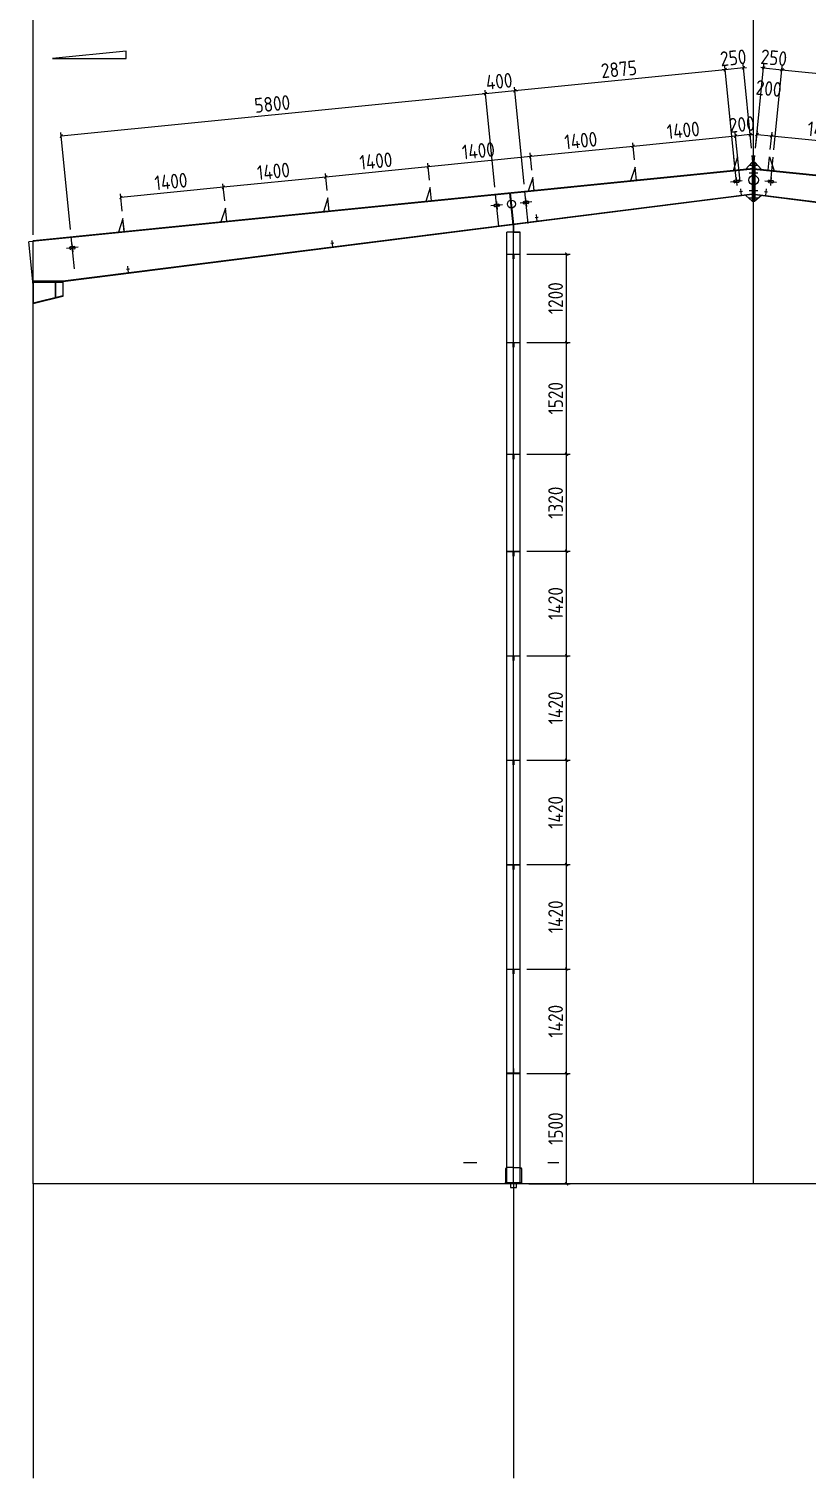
# Model space of a CAD drawing. Extents: x 485428 to 797698, y 56414 to 211814.
# Drawn here: x 622634 to 633214, y 126697 to 146398 of the extents above; entities that cross this region are included whole.
import ezdxf

# ---------------------------------------------------------------- set-up
doc = ezdxf.new("R2010")
doc.units = 0
doc.header["$LTSCALE"] = 1000
doc.header["$MEASUREMENT"] = 0
doc.layers.add('AXIS', color=3, linetype='Continuous')
doc.layers.add('DOTE', color=1, linetype='Continuous')
doc.styles.get("Standard").update_dxf_attribs({"font": 'gbenor.shx', "bigfont": 'gbcbig.shx'})
doc.dimstyles.get("Standard").update_dxf_attribs({"dimscale": 100, "dimtxt": 2, "dimasz": 0.4, "dimexe": 0.5, "dimexo": 1, "dimgap": 0.5, "dimtad": 1, "dimdec": 0, "dimzin": 0, "dimdsep": 46, "dimtxsty": 'Standard', "dimblk": 'ARCHTICK', "dimcen": 0.09, "dimadec": 0, "dimazin": 0, "dimtfac": 1, "dimtdec": 0, "dimtix": 1, "dimtmove": 2, "dimatfit": 3, "dimfxl": 1, "dimtolj": 1, "dimtzin": 0, "dimarcsym": 0})

# ---------------------------------------------------------------- blocks, each defined once
blk = doc.blocks.new('_ArchTick')
at = {"color": 0, "linetype": 'ByBlock', "const_width": 0.4}
blk.add_lwpolyline([(-0.5, -0.5), (0.5, 0.5)], dxfattribs=at)
blk = doc.blocks.new('*D117')
at = {"color": 3, "lineweight": -2}
for p, q in [((622692, 143597), (622692, 146907)), ((622692, 146857), (632487, 146857)), ((632487, 144599), (632487, 146907))]:
    blk.add_line(p, q, dxfattribs=at)
at = {"layer": 'Defpoints', "color": 0}
for p in [(632487, 146857), (632487, 144499), (622692, 143497)]:
    blk.add_point(p, dxfattribs=at)
at = {"color": 3, "lineweight": -2, "xscale": 40, "yscale": 40, "zscale": 40, "rotation": 180}
blk.add_blockref('_ArchTick', (622692, 146857), dxfattribs=at)
at = {"color": 3, "lineweight": -2, "xscale": 40, "yscale": 40, "zscale": 40}
blk.add_blockref('_ArchTick', (632487, 146857), dxfattribs=at)
at = {"color": 0, "lineweight": 15, "insert": (627590, 147007), "char_height": 200, "attachment_point": 5}
blk.add_mtext('\\A1;9795', dxfattribs=at)
blk = doc.blocks.new('*D118')
at = {"color": 3, "lineweight": -2}
for p, q in [((632487, 144599), (632487, 146907)), ((632487, 146857), (642282, 146857)), ((642282, 143597), (642282, 146907))]:
    blk.add_line(p, q, dxfattribs=at)
at = {"layer": 'Defpoints', "color": 0}
for p in [(642282, 146857), (632487, 144499), (642282, 143497)]:
    blk.add_point(p, dxfattribs=at)
at = {"color": 3, "lineweight": -2, "xscale": 40, "yscale": 40, "zscale": 40, "rotation": 180}
blk.add_blockref('_ArchTick', (632487, 146857), dxfattribs=at)
at = {"color": 3, "lineweight": -2, "xscale": 40, "yscale": 40, "zscale": 40}
blk.add_blockref('_ArchTick', (642282, 146857), dxfattribs=at)
at = {"color": 0, "lineweight": 15, "insert": (637385, 147007), "char_height": 200, "attachment_point": 5}
blk.add_mtext('\\A1;9795', dxfattribs=at)
blk = doc.blocks.new('*D146')
at = {"color": 3, "lineweight": -2}
for p, q in [((632515, 144778), (632539, 145013)), ((632534, 144963), (632733, 144943)), ((632714, 144758), (632738, 144993))]:
    blk.add_line(p, q, dxfattribs=at)
at = {"layer": 'Defpoints', "color": 0}
for p in [(632733, 144943), (632505, 144678), (632704, 144658)]:
    blk.add_point(p, dxfattribs=at)
at = {"color": 3, "lineweight": -2, "xscale": 40, "yscale": 40, "zscale": 40}
for p, rotation in [((632534, 144963), 174.2894068624987), ((632733, 144943), 354.2894068624987)]:
    blk.add_blockref('_ArchTick', p, dxfattribs=dict(at, rotation=rotation))
at = {"color": 0, "lineweight": 15, "insert": (632693, 145588), "char_height": 200, "attachment_point": 5, "rotation": 354.2894}
blk.add_mtext('\\A1;200', dxfattribs=at)
blk = doc.blocks.new('*D147')
at = {"color": 3, "lineweight": -2}
for p, q in [((632714, 144758), (632738, 144993)), ((632733, 144943), (634126, 144804)), ((634107, 144618), (634131, 144854))]:
    blk.add_line(p, q, dxfattribs=at)
at = {"layer": 'Defpoints', "color": 0}
for p in [(634126, 144804), (632704, 144658), (634097, 144519)]:
    blk.add_point(p, dxfattribs=at)
at = {"color": 3, "lineweight": -2, "xscale": 40, "yscale": 40, "zscale": 40}
for p, rotation in [((632733, 144943), 174.2894068624987), ((634126, 144804), 354.2894068624987)]:
    blk.add_blockref('_ArchTick', p, dxfattribs=dict(at, rotation=rotation))
at = {"color": 0, "lineweight": 15, "insert": (633444, 145023), "char_height": 200, "attachment_point": 5, "rotation": 354.2894}
blk.add_mtext('\\A1;1400', dxfattribs=at)
blk = doc.blocks.new('*D154')
at = {"color": 3, "lineweight": -2}
for p, q in [((630867, 144618), (630844, 144851)), ((632242, 144941), (630849, 144802)), ((632304, 144324), (632237, 144991))]:
    blk.add_line(p, q, dxfattribs=at)
at = {"layer": 'Defpoints', "color": 0}
for p in [(630849, 144802), (630877, 144519), (632314, 144225)]:
    blk.add_point(p, dxfattribs=at)
at = {"color": 3, "lineweight": -2, "xscale": 40, "yscale": 40, "zscale": 40}
for p, rotation in [((630849, 144802), 185.710593137493), ((632242, 144941), 5.710593137493039)]:
    blk.add_blockref('_ArchTick', p, dxfattribs=dict(at, rotation=rotation))
at = {"color": 0, "lineweight": 15, "insert": (631531, 145021), "char_height": 200, "attachment_point": 5, "rotation": 5.7106}
blk.add_mtext('\\A1;1400', dxfattribs=at)
blk = doc.blocks.new('*D155')
at = {"color": 3, "lineweight": -2}
for p, q in [((630849, 144802), (629456, 144662)), ((630867, 144618), (630844, 144851)), ((629474, 144479), (629451, 144712))]:
    blk.add_line(p, q, dxfattribs=at)
at = {"layer": 'Defpoints', "color": 0}
for p in [(629456, 144662), (630877, 144519), (629484, 144380)]:
    blk.add_point(p, dxfattribs=at)
at = {"color": 3, "lineweight": -2, "xscale": 40, "yscale": 40, "zscale": 40}
for p, rotation in [((630849, 144802), 5.710593137493039), ((629456, 144662), 185.710593137493)]:
    blk.add_blockref('_ArchTick', p, dxfattribs=dict(at, rotation=rotation))
at = {"color": 0, "lineweight": 15, "insert": (630138, 144881), "char_height": 200, "attachment_point": 5, "rotation": 5.7106}
blk.add_mtext('\\A1;1400', dxfattribs=at)
blk = doc.blocks.new('*D156')
at = {"color": 3, "lineweight": -2}
for p, q in [((629456, 144662), (628063, 144523)), ((629474, 144479), (629451, 144712)), ((628081, 144340), (628058, 144573))]:
    blk.add_line(p, q, dxfattribs=at)
at = {"layer": 'Defpoints', "color": 0}
for p in [(628063, 144523), (628091, 144240), (629484, 144380)]:
    blk.add_point(p, dxfattribs=at)
at = {"color": 3, "lineweight": -2, "xscale": 40, "yscale": 40, "zscale": 40}
for p, rotation in [((629456, 144662), 5.710593137493039), ((628063, 144523), 185.710593137493)]:
    blk.add_blockref('_ArchTick', p, dxfattribs=dict(at, rotation=rotation))
at = {"color": 0, "lineweight": 15, "insert": (628745, 144742), "char_height": 200, "attachment_point": 5, "rotation": 5.7106}
blk.add_mtext('\\A1;1400', dxfattribs=at)
blk = doc.blocks.new('*D157')
at = {"color": 3, "lineweight": -2}
for p, q in [((626688, 144200), (626665, 144434)), ((628063, 144523), (626670, 144384)), ((628081, 144340), (628058, 144573))]:
    blk.add_line(p, q, dxfattribs=at)
at = {"layer": 'Defpoints', "color": 0}
for p in [(626670, 144384), (628091, 144240), (626698, 144101)]:
    blk.add_point(p, dxfattribs=at)
at = {"color": 3, "lineweight": -2, "xscale": 40, "yscale": 40, "zscale": 40}
for p, rotation in [((626670, 144384), 185.710593137493), ((628063, 144523), 5.710593137493039)]:
    blk.add_blockref('_ArchTick', p, dxfattribs=dict(at, rotation=rotation))
at = {"color": 0, "lineweight": 15, "insert": (627352, 144603), "char_height": 200, "attachment_point": 5, "rotation": 5.7106}
blk.add_mtext('\\A1;1400', dxfattribs=at)
blk = doc.blocks.new('*D158')
at = {"color": 3, "lineweight": -2}
for p, q in [((626688, 144200), (626665, 144434)), ((625295, 144061), (625272, 144294)), ((626670, 144384), (625277, 144245))]:
    blk.add_line(p, q, dxfattribs=at)
at = {"layer": 'Defpoints', "color": 0}
for p in [(625277, 144245), (626698, 144101), (625305, 143962)]:
    blk.add_point(p, dxfattribs=at)
at = {"color": 3, "lineweight": -2, "xscale": 40, "yscale": 40, "zscale": 40}
for p, rotation in [((626670, 144384), 5.710593137493039), ((625277, 144245), 185.710593137493)]:
    blk.add_blockref('_ArchTick', p, dxfattribs=dict(at, rotation=rotation))
at = {"color": 0, "lineweight": 15, "insert": (625958, 144463), "char_height": 200, "attachment_point": 5, "rotation": 5.7106}
blk.add_mtext('\\A1;1400', dxfattribs=at)
blk = doc.blocks.new('*D159')
at = {"color": 3, "lineweight": -2}
for p, q in [((625277, 144245), (623884, 144105)), ((625295, 144061), (625272, 144294)), ((623902, 143922), (623879, 144155))]:
    blk.add_line(p, q, dxfattribs=at)
at = {"layer": 'Defpoints', "color": 0}
for p in [(623884, 144105), (623912, 143822), (625305, 143962)]:
    blk.add_point(p, dxfattribs=at)
at = {"color": 3, "lineweight": -2, "xscale": 40, "yscale": 40, "zscale": 40}
for p, rotation in [((625277, 144245), 5.710593137493039), ((623884, 144105), 185.710593137493)]:
    blk.add_blockref('_ArchTick', p, dxfattribs=dict(at, rotation=rotation))
at = {"color": 0, "lineweight": 15, "insert": (624565, 144324), "char_height": 200, "attachment_point": 5, "rotation": 5.7106}
blk.add_mtext('\\A1;1400', dxfattribs=at)
blk = doc.blocks.new('*D160')
at = {"color": 3, "lineweight": -2}
for p, q in [((629402, 132197), (629995, 132197)), ((629945, 130697), (629945, 132197)), ((629432, 130697), (629995, 130697))]:
    blk.add_line(p, q, dxfattribs=at)
at = {"layer": 'Defpoints', "color": 0}
for p in [(629302, 132197), (629945, 132197), (629332, 130697)]:
    blk.add_point(p, dxfattribs=at)
at = {"color": 3, "lineweight": -2, "xscale": 40, "yscale": 40, "zscale": 40}
for p, rotation in [((629945, 132197), 90), ((629945, 130697), 270)]:
    blk.add_blockref('_ArchTick', p, dxfattribs=dict(at, rotation=rotation))
at = {"color": 0, "lineweight": 15, "insert": (629795, 131447), "char_height": 200, "attachment_point": 5, "rotation": 90}
blk.add_mtext('\\A1;1500', dxfattribs=at)
blk = doc.blocks.new('*D161')
at = {"color": 3, "lineweight": -2}
for p, q in [((629402, 133617), (629995, 133617)), ((629945, 132197), (629945, 133617)), ((629402, 132197), (629995, 132197))]:
    blk.add_line(p, q, dxfattribs=at)
at = {"layer": 'Defpoints', "color": 0}
for p in [(629302, 133617), (629945, 133617), (629302, 132197)]:
    blk.add_point(p, dxfattribs=at)
at = {"color": 3, "lineweight": -2, "xscale": 40, "yscale": 40, "zscale": 40}
for p, rotation in [((629945, 133617), 90), ((629945, 132197), 270)]:
    blk.add_blockref('_ArchTick', p, dxfattribs=dict(at, rotation=rotation))
at = {"color": 0, "lineweight": 15, "insert": (629795, 132907), "char_height": 200, "attachment_point": 5, "rotation": 90}
blk.add_mtext('\\A1;1420', dxfattribs=at)
blk = doc.blocks.new('*D162')
at = {"color": 3, "lineweight": -2}
for p, q in [((629402, 135037), (629995, 135037)), ((629945, 133617), (629945, 135037)), ((629402, 133617), (629995, 133617))]:
    blk.add_line(p, q, dxfattribs=at)
at = {"layer": 'Defpoints', "color": 0}
for p in [(629302, 135037), (629945, 135037), (629302, 133617)]:
    blk.add_point(p, dxfattribs=at)
at = {"color": 3, "lineweight": -2, "xscale": 40, "yscale": 40, "zscale": 40}
for p, rotation in [((629945, 135037), 90), ((629945, 133617), 270)]:
    blk.add_blockref('_ArchTick', p, dxfattribs=dict(at, rotation=rotation))
at = {"color": 0, "lineweight": 15, "insert": (629795, 134327), "char_height": 200, "attachment_point": 5, "rotation": 90}
blk.add_mtext('\\A1;1420', dxfattribs=at)
blk = doc.blocks.new('*D163')
at = {"color": 3, "lineweight": -2}
for p, q in [((629402, 136457), (629995, 136457)), ((629945, 135037), (629945, 136457)), ((629402, 135037), (629995, 135037))]:
    blk.add_line(p, q, dxfattribs=at)
at = {"layer": 'Defpoints', "color": 0}
for p in [(629302, 136457), (629945, 136457), (629302, 135037)]:
    blk.add_point(p, dxfattribs=at)
at = {"color": 3, "lineweight": -2, "xscale": 40, "yscale": 40, "zscale": 40}
for p, rotation in [((629945, 136457), 90), ((629945, 135037), 270)]:
    blk.add_blockref('_ArchTick', p, dxfattribs=dict(at, rotation=rotation))
at = {"color": 0, "lineweight": 15, "insert": (629795, 135747), "char_height": 200, "attachment_point": 5, "rotation": 90}
blk.add_mtext('\\A1;1420', dxfattribs=at)
blk = doc.blocks.new('*D164')
at = {"color": 3, "lineweight": -2}
for p, q in [((629402, 137877), (629995, 137877)), ((629945, 136457), (629945, 137877)), ((629402, 136457), (629995, 136457))]:
    blk.add_line(p, q, dxfattribs=at)
at = {"layer": 'Defpoints', "color": 0}
for p in [(629302, 137877), (629945, 137877), (629302, 136457)]:
    blk.add_point(p, dxfattribs=at)
at = {"color": 3, "lineweight": -2, "xscale": 40, "yscale": 40, "zscale": 40}
for p, rotation in [((629945, 137877), 90), ((629945, 136457), 270)]:
    blk.add_blockref('_ArchTick', p, dxfattribs=dict(at, rotation=rotation))
at = {"color": 0, "lineweight": 15, "insert": (629795, 137167), "char_height": 200, "attachment_point": 5, "rotation": 90}
blk.add_mtext('\\A1;1420', dxfattribs=at)
blk = doc.blocks.new('*D165')
at = {"color": 3, "lineweight": -2}
for p, q in [((629402, 139297), (629995, 139297)), ((629945, 137877), (629945, 139297)), ((629402, 137877), (629995, 137877))]:
    blk.add_line(p, q, dxfattribs=at)
at = {"layer": 'Defpoints', "color": 0}
for p in [(629302, 139297), (629945, 139297), (629302, 137877)]:
    blk.add_point(p, dxfattribs=at)
at = {"color": 3, "lineweight": -2, "xscale": 40, "yscale": 40, "zscale": 40}
for p, rotation in [((629945, 139297), 90), ((629945, 137877), 270)]:
    blk.add_blockref('_ArchTick', p, dxfattribs=dict(at, rotation=rotation))
at = {"color": 0, "lineweight": 15, "insert": (629795, 138587), "char_height": 200, "attachment_point": 5, "rotation": 90}
blk.add_mtext('\\A1;1420', dxfattribs=at)
blk = doc.blocks.new('*D166')
at = {"color": 3, "lineweight": -2}
for p, q in [((629402, 140617), (629995, 140617)), ((629945, 139297), (629945, 140617)), ((629402, 139297), (629995, 139297))]:
    blk.add_line(p, q, dxfattribs=at)
at = {"layer": 'Defpoints', "color": 0}
for p in [(629302, 140617), (629945, 140617), (629302, 139297)]:
    blk.add_point(p, dxfattribs=at)
at = {"color": 3, "lineweight": -2, "xscale": 40, "yscale": 40, "zscale": 40}
for p, rotation in [((629945, 140617), 90), ((629945, 139297), 270)]:
    blk.add_blockref('_ArchTick', p, dxfattribs=dict(at, rotation=rotation))
at = {"color": 0, "lineweight": 15, "insert": (629795, 139957), "char_height": 200, "attachment_point": 5, "rotation": 90}
blk.add_mtext('\\A1;1320', dxfattribs=at)
blk = doc.blocks.new('*D167')
at = {"color": 3, "lineweight": -2}
for p, q in [((629402, 142137), (629995, 142137)), ((629945, 140617), (629945, 142137)), ((629402, 140617), (629995, 140617))]:
    blk.add_line(p, q, dxfattribs=at)
at = {"layer": 'Defpoints', "color": 0}
for p in [(629302, 142137), (629945, 142137), (629302, 140617)]:
    blk.add_point(p, dxfattribs=at)
at = {"color": 3, "lineweight": -2, "xscale": 40, "yscale": 40, "zscale": 40}
for p, rotation in [((629945, 142137), 90), ((629945, 140617), 270)]:
    blk.add_blockref('_ArchTick', p, dxfattribs=dict(at, rotation=rotation))
at = {"color": 0, "lineweight": 15, "insert": (629795, 141377), "char_height": 200, "attachment_point": 5, "rotation": 90}
blk.add_mtext('\\A1;1520', dxfattribs=at)
blk = doc.blocks.new('*D168')
at = {"color": 3, "lineweight": -2}
for p, q in [((629402, 143337), (629995, 143337)), ((629945, 142137), (629945, 143337)), ((629402, 142137), (629995, 142137))]:
    blk.add_line(p, q, dxfattribs=at)
at = {"layer": 'Defpoints', "color": 0}
for p in [(629302, 143337), (629945, 143337), (629302, 142137)]:
    blk.add_point(p, dxfattribs=at)
at = {"color": 3, "lineweight": -2, "xscale": 40, "yscale": 40, "zscale": 40}
for p, rotation in [((629945, 143337), 90), ((629945, 142137), 270)]:
    blk.add_blockref('_ArchTick', p, dxfattribs=dict(at, rotation=rotation))
at = {"color": 0, "lineweight": 15, "insert": (629795, 142737), "char_height": 200, "attachment_point": 5, "rotation": 90}
blk.add_mtext('\\A1;1200', dxfattribs=at)
blk = doc.blocks.new('*D179')
at = {"color": 3, "lineweight": -2}
for p, q in [((632102, 145844), (632062, 145840)), ((632211, 144753), (632097, 145894)), ((632350, 145869), (632102, 145844)), ((632459, 144778), (632345, 145919)), ((632350, 145869), (632390, 145873))]:
    blk.add_line(p, q, dxfattribs=at)
at = {"layer": 'Defpoints', "color": 0}
for p in [(632102, 145844), (632221, 144653), (632469, 144678)]:
    blk.add_point(p, dxfattribs=at)
at = {"color": 3, "lineweight": -2, "xscale": 40, "yscale": 40, "zscale": 40}
for p, rotation in [((632102, 145844), 5.71059313754477), ((632350, 145869), 185.7105931375447)]:
    blk.add_blockref('_ArchTick', p, dxfattribs=dict(at, rotation=rotation))
at = {"color": 0, "lineweight": 15, "insert": (632211, 146006), "char_height": 200, "attachment_point": 5, "rotation": 5.7106}
blk.add_mtext('\\A1;250', dxfattribs=at)
blk = doc.blocks.new('*D180')
at = {"color": 3, "lineweight": -2}
for p, q in [((632102, 145844), (629241, 145558)), ((632229, 144574), (632097, 145894)), ((629368, 144288), (629236, 145608))]:
    blk.add_line(p, q, dxfattribs=at)
at = {"layer": 'Defpoints', "color": 0}
for p in [(629241, 145558), (632239, 144474), (629378, 144188)]:
    blk.add_point(p, dxfattribs=at)
at = {"color": 3, "lineweight": -2, "xscale": 40, "yscale": 40, "zscale": 40}
for p, rotation in [((632102, 145844), 5.710593137544757), ((629241, 145558), 185.7105931375447)]:
    blk.add_blockref('_ArchTick', p, dxfattribs=dict(at, rotation=rotation))
at = {"color": 0, "lineweight": 15, "insert": (630656, 145850), "char_height": 200, "attachment_point": 5, "rotation": 5.7106}
blk.add_mtext('\\A1;2875', dxfattribs=at)
blk = doc.blocks.new('*D181')
at = {"color": 3, "lineweight": -2}
for p, q in [((629368, 144288), (629236, 145608)), ((628843, 145518), (628803, 145514)), ((628970, 144248), (628838, 145568)), ((629241, 145558), (628843, 145518)), ((629241, 145558), (629281, 145562))]:
    blk.add_line(p, q, dxfattribs=at)
at = {"layer": 'Defpoints', "color": 0}
for p in [(628843, 145518), (628980, 144148), (629378, 144188)]:
    blk.add_point(p, dxfattribs=at)
at = {"color": 3, "lineweight": -2, "xscale": 40, "yscale": 40, "zscale": 40}
for p, rotation in [((629241, 145558), 185.7105931375447), ((628843, 145518), 5.71059313754477)]:
    blk.add_blockref('_ArchTick', p, dxfattribs=dict(at, rotation=rotation))
at = {"color": 0, "lineweight": 15, "insert": (629027, 145687), "char_height": 200, "attachment_point": 5, "rotation": 5.7106}
blk.add_mtext('\\A1;400', dxfattribs=at)
blk = doc.blocks.new('*D182')
at = {"color": 3, "lineweight": -2}
for p, q in [((628843, 145518), (623072, 144941)), ((628970, 144248), (628838, 145568)), ((623199, 143671), (623067, 144991))]:
    blk.add_line(p, q, dxfattribs=at)
at = {"layer": 'Defpoints', "color": 0}
for p in [(623072, 144941), (628980, 144148), (623209, 143571)]:
    blk.add_point(p, dxfattribs=at)
at = {"color": 3, "lineweight": -2, "xscale": 40, "yscale": 40, "zscale": 40}
for p, rotation in [((628843, 145518), 5.710593137544757), ((623072, 144941), 185.7105931375447)]:
    blk.add_blockref('_ArchTick', p, dxfattribs=dict(at, rotation=rotation))
at = {"color": 0, "lineweight": 15, "insert": (625942, 145379), "char_height": 200, "attachment_point": 5, "rotation": 5.7106}
blk.add_mtext('\\A1;5800', dxfattribs=at)
blk = doc.blocks.new('*D183')
at = {"color": 3, "lineweight": -2}
for p, q in [((632515, 144778), (632629, 145919)), ((632624, 145869), (632585, 145873)), ((632624, 145869), (632873, 145844)), ((632764, 144753), (632878, 145894)), ((632873, 145844), (632913, 145840))]:
    blk.add_line(p, q, dxfattribs=at)
at = {"layer": 'Defpoints', "color": 0}
for p in [(632873, 145844), (632505, 144678), (632754, 144653)]:
    blk.add_point(p, dxfattribs=at)
at = {"color": 3, "lineweight": -2, "xscale": 40, "yscale": 40, "zscale": 40}
for p, rotation in [((632624, 145869), 354.2894068624552), ((632873, 145844), 174.2894068624553)]:
    blk.add_blockref('_ArchTick', p, dxfattribs=dict(at, rotation=rotation))
at = {"color": 0, "lineweight": 15, "insert": (632764, 146006), "char_height": 200, "attachment_point": 5, "rotation": 354.2894}
blk.add_mtext('\\A1;250', dxfattribs=at)
blk = doc.blocks.new('*D184')
at = {"color": 3, "lineweight": -2}
for p, q in [((632764, 144753), (632878, 145894)), ((632873, 145844), (635734, 145558)), ((635607, 144288), (635739, 145608))]:
    blk.add_line(p, q, dxfattribs=at)
at = {"layer": 'Defpoints', "color": 0}
for p in [(635734, 145558), (632754, 144653), (635597, 144188)]:
    blk.add_point(p, dxfattribs=at)
at = {"color": 3, "lineweight": -2, "xscale": 40, "yscale": 40, "zscale": 40}
for p, rotation in [((632873, 145844), 174.2894068621163), ((635734, 145558), 354.2894068621163)]:
    blk.add_blockref('_ArchTick', p, dxfattribs=dict(at, rotation=rotation))
at = {"color": 0, "lineweight": 15, "insert": (634318, 145850), "char_height": 200, "attachment_point": 5, "rotation": 354.2894}
blk.add_mtext('\\A1;2875', dxfattribs=at)
blk = doc.blocks.new('*D248')
at = {"color": 3, "lineweight": -2}
for p, q in [((632459, 144778), (632436, 145011)), ((632242, 144941), (632202, 144937)), ((632260, 144758), (632237, 144991)), ((632441, 144961), (632242, 144941)), ((632441, 144961), (632481, 144965))]:
    blk.add_line(p, q, dxfattribs=at)
at = {"layer": 'Defpoints', "color": 0}
for p in [(632242, 144941), (632270, 144658), (632469, 144678)]:
    blk.add_point(p, dxfattribs=at)
at = {"color": 3, "lineweight": -2, "xscale": 40, "yscale": 40, "zscale": 40}
for p, rotation in [((632242, 144941), 5.710593137486401), ((632441, 144961), 185.7105931374864)]:
    blk.add_blockref('_ArchTick', p, dxfattribs=dict(at, rotation=rotation))
at = {"color": 0, "lineweight": 15, "insert": (632327, 145100), "char_height": 200, "attachment_point": 5, "rotation": 5.7106}
blk.add_mtext('\\A1;200', dxfattribs=at)

msp = doc.modelspace()

# ---------------------------------------------------------------- linework, layer by layer
at = {"lineweight": 15}
for p, q in [((623954.9, 146096.1), (622954.9, 145996.1)), ((622954.9, 145996.1), (623954.9, 145996.1)), ((623954.9, 145996.1), (623954.9, 146096.1)), ((632488.1, 144491), (622633.5, 143505.5)), ((632487.3, 144499), (622692.3, 143519.5)), ((632486.5, 144491), (642031.3, 143536.5)), ((632487.3, 144499), (642031.3, 143544.6)), ((632487.3, 143519.5), (632487.3, 144499)), ((632333.4, 144332.8), (632174.2, 144316.9)), ((632277.2, 144342.3), (632227.4, 144337.3)), ((632280.2, 144312.4), (632230.4, 144307.4)), ((632248.3, 144379.6), (632259.3, 144270.1)), ((632641.2, 144332.8), (632800.4, 144316.9)), ((632694.5, 144312.4), (632744.2, 144307.4)), ((632697.5, 144342.3), (632747.2, 144337.3)), ((632726.3, 144379.6), (632715.4, 144270.1)), ((632469.3, 144153.5), (623091.8, 142968.4)), ((632469.3, 144145.4), (623092.3, 142960.4)), ((629018.6, 144016.4), (628968.9, 144011.4)), ((628989.8, 144053.7), (629000.7, 143944.3)), ((629472.9, 144046.8), (629313.6, 144030.8)), ((629416.6, 144056.2), (629366.9, 144051.2)), ((629419.6, 144026.4), (629369.9, 144021.4)), ((629387.8, 144093.5), (629398.7, 143984.1)), ((632337.6, 144187.2), (632297.9, 144182.2)), ((632505.3, 144153.5), (642031.3, 142949.6)), ((632505.3, 144145.4), (642031.3, 142941.6)), ((632637, 144187.2), (632676.7, 144182.2)), ((629074.8, 144007), (628915.6, 143991)), ((629021.6, 143986.6), (628971.9, 143981.6)), ((629558.7, 143836.1), (629519, 143831)), ((629312.3, 143635.1), (629132.3, 143635.1)), ((623303.6, 143429.8), (623144.4, 143413.9)), ((623247.4, 143439.3), (623197.7, 143434.3)), ((623218.5, 143476.6), (623229.5, 143367.2)), ((626779.9, 143484.9), (626740.2, 143479.9)), ((623250.4, 143409.4), (623200.6, 143404.5)), ((624001, 143133.7), (623961.3, 143128.7)), ((623091.8, 142968.4), (622692.3, 142968.4)), ((623092.3, 142960.4), (622692.3, 142960.4)), ((622692.3, 142960.4), (622692.3, 142660.4)), ((623092.3, 142950.4), (622692.3, 142950.4)), ((622988.3, 142950.4), (622988.3, 142745.3)), ((622996.3, 142950.4), (622996.3, 142747.1)), ((623092.3, 142960.4), (623092.3, 142760.4)), ((623092.3, 142770.7), (622692.3, 142670.7)), ((623092.3, 142760.4), (622692.3, 142660.4)), ((628541.9, 130987.3), (628725.8, 130987.3)), ((629687.9, 130987.3), (629840.8, 130987.3)), ((666282.3, 130697), (622692.3, 130697))]:
    msp.add_line(p, q, dxfattribs=at)
at = {"color": 2, "lineweight": 15}
for p, q in [((632270.4, 144658.2), (632208.7, 144471.1)), ((632253.5, 144324.8), (632220.6, 144653.2)), ((632289.1, 144471.1), (632270.4, 144658.2)), ((632487.3, 144499), (632469.4, 144678.1)), ((632487.3, 144499), (632505.2, 144678.1)), ((632686.3, 144479.1), (632704.2, 144658.2)), ((632704.2, 144658.2), (632765.9, 144471.1)), ((632721.1, 144324.8), (632754, 144653.2)), ((630877.3, 144518.9), (630815.7, 144331.8)), ((630895.3, 144339.8), (630877.3, 144518.9)), ((630895.3, 144339.8), (630877.3, 144518.9)), ((632469.3, 144589), (632378, 144488)), ((632429.3, 144544), (632545.3, 144544)), ((632429.3, 144444), (632545.3, 144444)), ((632469.3, 144589), (632469.3, 144057.2)), ((632469.3, 144589), (632505.3, 144589)), ((632487.3, 144589), (632487.3, 144057.2)), ((632505.3, 144589), (632505.3, 144057.2)), ((632505.3, 144589), (632596.7, 144488)), ((628091.2, 144240.3), (628029.5, 144053.2)), ((628109.2, 144061.1), (628091.2, 144240.3)), ((628109.2, 144061.1), (628091.2, 144240.3)), ((629484.3, 144379.6), (629422.6, 144192.5)), ((629502.2, 144200.4), (629484.3, 144379.6)), ((629503, 144192.5), (629484.3, 144379.6)), ((632322.7, 144135), (632313.8, 144224.5)), ((632651.9, 144135), (632660.9, 144224.5)), ((626698.2, 144100.9), (626636.5, 143913.9)), ((626716.1, 143921.8), (626698.2, 144100.9)), ((626716.9, 143913.9), (626698.2, 144100.9)), ((629217.3, 143734.6), (629174, 144167.6)), ((629227.3, 143735.6), (629184, 144168.6)), ((632381.8, 144134.4), (632469.3, 144057.2)), ((632429.3, 144202.2), (632545.3, 144202.2)), ((632429.3, 144102.2), (632545.3, 144102.2)), ((632469.3, 144057.2), (632505.3, 144057.2)), ((632592.8, 144134.4), (632505.3, 144057.2)), ((623912.1, 143822.3), (623850.4, 143635.3)), ((623930, 143643.2), (623912.1, 143822.3)), ((623930.8, 143635.3), (623912.1, 143822.3)), ((625305.1, 143961.6), (625243.4, 143774.6)), ((625323, 143782.5), (625305.1, 143961.6)), ((625323, 143782.5), (625305.1, 143961.6)), ((629543.9, 143783.8), (629534.9, 143873.4)), ((629222.3, 143735.1), (629222.3, 143635.1)), ((629222.3, 143635.1), (629312.3, 143635.1)), ((626765, 143432.6), (626756.1, 143522.2)), ((629142.3, 143331), (629142.3, 143337)), ((629142.3, 143337), (629222.3, 143337)), ((629302.3, 143331), (629142.3, 143331)), ((629219.3, 143271), (629219.3, 143331)), ((629219.3, 143331), (629225.3, 143331)), ((629222.3, 143271), (629219.3, 143271)), ((629222.3, 143337), (629302.3, 143337)), ((629225.3, 143271), (629222.3, 143271)), ((629225.3, 143331), (629225.3, 143271)), ((629302.3, 143337), (629302.3, 143331)), ((623986.2, 143081.4), (623977.2, 143171)), ((629142.3, 142131), (629142.3, 142137)), ((629142.3, 142137), (629222.3, 142137)), ((629302.3, 142131), (629142.3, 142131)), ((629219.3, 142071), (629219.3, 142131)), ((629219.3, 142131), (629225.3, 142131)), ((629222.3, 142071), (629219.3, 142071)), ((629222.3, 142137), (629302.3, 142137)), ((629225.3, 142071), (629222.3, 142071)), ((629225.3, 142131), (629225.3, 142071)), ((629302.3, 142137), (629302.3, 142131)), ((629142.3, 140611), (629142.3, 140617)), ((629142.3, 140617), (629222.3, 140617)), ((629302.3, 140611), (629142.3, 140611)), ((629219.3, 140551), (629219.3, 140611)), ((629219.3, 140611), (629225.3, 140611)), ((629222.3, 140551), (629219.3, 140551)), ((629222.3, 140617), (629302.3, 140617)), ((629222.3, 140617), (629302.3, 140617)), ((629225.3, 140551), (629222.3, 140551)), ((629225.3, 140611), (629225.3, 140551)), ((629302.3, 140617), (629302.3, 140611)), ((629142.3, 139291), (629142.3, 139297)), ((629142.3, 139297), (629222.3, 139297)), ((629302.3, 139291), (629142.3, 139291)), ((629219.3, 139231), (629219.3, 139291)), ((629219.3, 139291), (629225.3, 139291)), ((629222.3, 139297), (629302.3, 139297)), ((629225.3, 139291), (629225.3, 139231)), ((629302.3, 139297), (629302.3, 139291)), ((629222.3, 139231), (629219.3, 139231)), ((629225.3, 139231), (629222.3, 139231)), ((629142.3, 137871), (629142.3, 137877)), ((629142.3, 137877), (629222.3, 137877)), ((629302.3, 137871), (629142.3, 137871)), ((629219.3, 137811), (629219.3, 137871)), ((629219.3, 137871), (629225.3, 137871)), ((629222.3, 137811), (629219.3, 137811)), ((629222.3, 137877), (629302.3, 137877)), ((629225.3, 137811), (629222.3, 137811)), ((629225.3, 137871), (629225.3, 137811)), ((629302.3, 137877), (629302.3, 137871)), ((629142.3, 136451), (629142.3, 136457)), ((629142.3, 136457), (629222.3, 136457)), ((629302.3, 136451), (629142.3, 136451)), ((629219.3, 136391), (629219.3, 136451)), ((629219.3, 136451), (629225.3, 136451)), ((629222.3, 136391), (629219.3, 136391)), ((629222.3, 136457), (629302.3, 136457)), ((629225.3, 136391), (629222.3, 136391)), ((629225.3, 136451), (629225.3, 136391)), ((629302.3, 136457), (629302.3, 136451)), ((629142.3, 135031), (629142.3, 135037)), ((629142.3, 135037), (629222.3, 135037)), ((629302.3, 135031), (629142.3, 135031)), ((629219.3, 134971), (629219.3, 135031)), ((629219.3, 135031), (629225.3, 135031)), ((629222.3, 134971), (629219.3, 134971)), ((629222.3, 135037), (629302.3, 135037)), ((629225.3, 134971), (629222.3, 134971)), ((629225.3, 135031), (629225.3, 134971)), ((629302.3, 135037), (629302.3, 135031)), ((629142.3, 133611), (629142.3, 133617)), ((629142.3, 133617), (629222.3, 133617)), ((629302.3, 133611), (629142.3, 133611)), ((629219.3, 133551), (629219.3, 133611)), ((629219.3, 133611), (629225.3, 133611)), ((629222.3, 133617), (629302.3, 133617)), ((629225.3, 133611), (629225.3, 133551)), ((629302.3, 133617), (629302.3, 133611)), ((629222.3, 133551), (629219.3, 133551)), ((629225.3, 133551), (629222.3, 133551)), ((629302.3, 132203), (629142.3, 132203)), ((629142.3, 132203), (629142.3, 132197)), ((629142.3, 132197), (629222.3, 132197)), ((629222.3, 132263), (629219.3, 132263)), ((629219.3, 132263), (629219.3, 132203)), ((629219.3, 132203), (629225.3, 132203)), ((629225.3, 132263), (629222.3, 132263)), ((629222.3, 132197), (629302.3, 132197)), ((629225.3, 132203), (629225.3, 132263)), ((629302.3, 132197), (629302.3, 132203)), ((629127.3, 130917), (629112.3, 130902)), ((629112.3, 130902), (629112.3, 130717)), ((629222.3, 130917), (629127.3, 130917)), ((629222.3, 130917), (629317.3, 130917)), ((629317.3, 130917), (629332.3, 130902)), ((629332.3, 130902), (629332.3, 130717)), ((629112.3, 130697), (629112.3, 130717)), ((629112.3, 130717), (629332.3, 130717)), ((629332.3, 130697), (629112.3, 130697)), ((629332.3, 130717), (629332.3, 130697))]:
    msp.add_line(p, q, dxfattribs=at)
at = {"color": 1, "lineweight": 15}
for p, q in [((629023.3, 143715.2), (628980, 144148.2)), ((629222.3, 143735.1), (629179, 144168.1)), ((629421.3, 143755), (629378, 144188)), ((622692.3, 142917.8), (622633.5, 143505.5)), ((623252.1, 143138.1), (623208.8, 143571.1)), ((622992.3, 142950.4), (622992.3, 142746.2)), ((629182.3, 130697), (629182.3, 130647)), ((629182.3, 130647), (629262.3, 130647)), ((629262.3, 130647), (629262.3, 130697))]:
    msp.add_line(p, q, dxfattribs=at)
at = {"lineweight": 15}
for centre, radius in [((632487.3, 144343), 65.6), ((629194.1, 144016.9), 53.8)]:
    msp.add_circle(centre, radius, dxfattribs=at)
for centre, start, end in [((632228.9, 144322.4), 95.71059, 275.71059), ((632278.7, 144327.3), 275.71059, 95.71059), ((632696, 144327.3), 84.28941, 264.28941), ((632745.7, 144322.4), 264.28941, 84.28941), ((629020.1, 144001.5), 275.71059, 95.71059), ((629368.4, 144036.3), 95.71059, 275.71059), ((629418.1, 144041.3), 275.71059, 95.71059), ((628970.4, 143996.5), 95.71059, 275.71059), ((623199.1, 143419.4), 95.71059, 275.71059), ((623248.9, 143424.4), 275.71059, 95.71059)]:
    msp.add_arc(centre, 15, start, end, dxfattribs=at)
at = {"layer": 'AXIS', "lineweight": 15}
for p, q in [((622692.3, 130697), (622692.3, 126697)), ((629222.3, 130697), (629222.3, 126697))]:
    msp.add_line(p, q, dxfattribs=at)
at = {"layer": 'DOTE', "lineweight": 15}
for p, q in [((632487.3, 130697), (632487.3, 145097)), ((629222.3, 130697), (629222.3, 143735.1)), ((622692.3, 130697), (622692.3, 143519.5))]:
    msp.add_line(p, q, dxfattribs=at)
at = {"layer": 'DOTE', "color": 0, "lineweight": 15}
for p, q in [((629132.3, 130717), (629132.3, 143635.1)), ((629312.3, 130717), (629312.3, 143635.1))]:
    msp.add_line(p, q, dxfattribs=at)

# ---------------------------------------------------------------- dimensions: what is measured, and where the dimension line sits
at = {"lineweight": 15}
for base, p1, p2, picture, middle in [((632487.3, 146857.4), (622692.3, 143497), (632487.3, 144499), '*D117', (627589.8, 147007.4)), ((642282.3, 146857.4), (632487.3, 144499), (642282.3, 143497), '*D118', (637384.8, 147007.4))]:
    dim = msp.add_linear_dim(base=base, p1=p1, p2=p2, dimstyle='Standard', override={"dimclrd": 3, "dimclre": 3}, dxfattribs=at)
    dim.commit()
    dim.dimension.update_dxf_attribs({"geometry": picture, "text_midpoint": middle})
for base, p1, p2, angle, picture, middle in [((629241, 145558), (632238.6, 144474.1), (629378, 144188), 5.71059, '*D180', (630656.4, 145850.3)), ((635733.6, 145558), (632754, 144653.2), (635596.6, 144188), 174.28941, '*D184', (634318.3, 145850.3)), ((628843, 145518.2), (629378, 144188), (628980, 144148.2), 5.71059, '*D181', (629027.1, 145687.3)), ((623071.8, 144941), (628980, 144148.2), (623208.8, 143571.1), 5.71059, '*D182', (625942.5, 145378.9)), ((629456, 144662.4), (630877.3, 144518.9), (629484.3, 144379.6), 5.71059, '*D155', (630137.6, 144881.3)), ((630849.1, 144801.7), (632313.8, 144224.5), (630877.3, 144518.9), 5.71059, '*D154', (631530.7, 145020.6)), ((634125.8, 144803.8), (632704.2, 144658.2), (634097.3, 144518.9), 174.28941, '*D147', (633444.2, 145022.8)), ((628063, 144523.1), (629484.3, 144379.6), (628091.2, 144240.3), 5.71059, '*D156', (628744.6, 144742)), ((625276.8, 144244.5), (626698.2, 144100.9), (625305.1, 143961.6), 5.71059, '*D158', (625958.4, 144463.4)), ((626669.9, 144383.8), (628091.2, 144240.3), (626698.2, 144100.9), 5.71059, '*D157', (627351.5, 144602.7)), ((623883.8, 144105.2), (625305.1, 143961.6), (623912.1, 143822.3), 5.71059, '*D159', (624565.4, 144324.1)), ((629945, 143337), (629302.3, 142137), (629302.3, 143337), 90, '*D168', (629795, 142737)), ((629945, 142137), (629302.3, 140617), (629302.3, 142137), 90, '*D167', (629795, 141377)), ((629945, 140617), (629302.3, 139297), (629302.3, 140617), 90, '*D166', (629795, 139957)), ((629945, 139297), (629302.3, 137877), (629302.3, 139297), 90, '*D165', (629795, 138587)), ((629945, 137877), (629302.3, 136457), (629302.3, 137877), 90, '*D164', (629795, 137167)), ((629945, 136457), (629302.3, 135037), (629302.3, 136457), 90, '*D163', (629795, 135747)), ((629945, 135037), (629302.3, 133617), (629302.3, 135037), 90, '*D162', (629795, 134327)), ((629945, 133617), (629302.3, 132197), (629302.3, 133617), 90, '*D161', (629795, 132907)), ((629945, 132197), (629332.3, 130697), (629302.3, 132197), 90, '*D160', (629795, 131447))]:
    dim = msp.add_linear_dim(base=base, p1=p1, p2=p2, angle=angle, dimstyle='Standard', override={"dimclrd": 3, "dimclre": 3}, dxfattribs=at)
    dim.commit()
    dim.dimension.update_dxf_attribs({"geometry": picture, "text_midpoint": middle})
for p1, p2, distance, picture, middle in [((632469.4, 144678.1), (632220.6, 144653.2), -1196.8, '*D179', (632211, 146005.7)), ((632505.2, 144678.1), (632754, 144653.2), 1196.8, '*D183', (632763.6, 146005.7)), ((632469.4, 144678.1), (632270.4, 144658.2), -284.3, '*D248', (632326.7, 145100.2))]:
    dim = msp.add_aligned_dim(p1=p1, p2=p2, distance=distance, dimstyle='Standard', override={"dimclrd": 3, "dimclre": 3}, dxfattribs=at)
    dim.commit()
    dim.dimension.update_dxf_attribs({"geometry": picture, "text_midpoint": middle})
dim = msp.add_linear_dim(base=(632732.7, 144943.2), p1=(632505.2, 144678.1), p2=(632704.2, 144658.2), angle=354.28941, dimstyle='Standard', override={"dimclrd": 3, "dimclre": 3}, dxfattribs=at)
dim.commit()
dim.dimension.update_dxf_attribs({"geometry": '*D146', "text_midpoint": (632693.3, 145587.6), "dimtype": 161})

doc.saveas('drawing.dxf')
